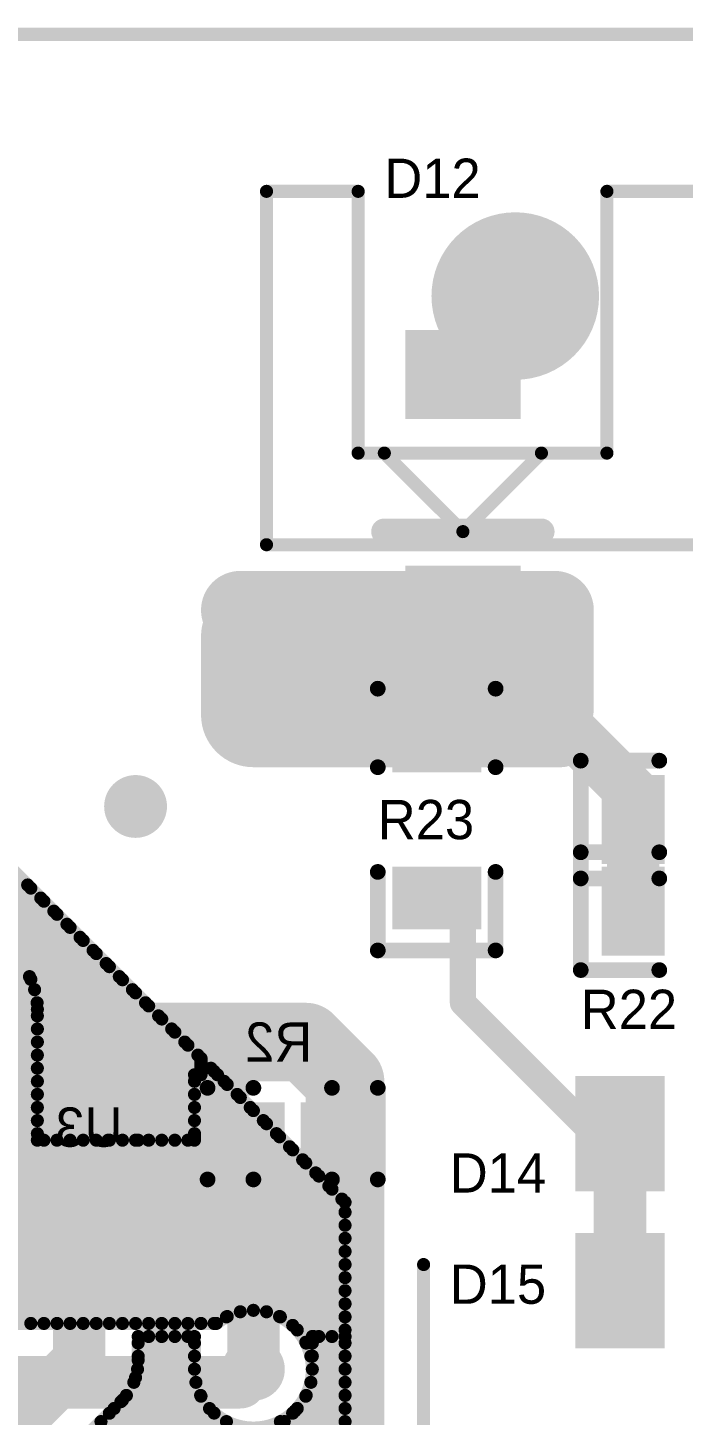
# Model space of a CAD drawing. Header units: millimetres. Extents: x 1.9 to 5.81, y 3 to 5.61.
# Drawn here: x 2.728 to 3.228, y 4.545 to 5.605 of the extents above; entities that cross this region are included whole.
import ezdxf

# ---------------------------------------------------------------- set-up
doc = ezdxf.new("R2010")
doc.units = ezdxf.units.MM
doc.header["$MEASUREMENT"] = 0
for name, color, linetype in [('BottomLayer', 5, 'Continuous'), ('BottomOverlay', 54, 'Continuous'), ('BottomPaste', 16, 'Continuous'), ('BottomSolder', 6, 'Continuous'), ('KeepOutLayer', 6, 'Continuous'), ('MultiLayer', 9, 'Continuous'), ('TopLayer', 1, 'Continuous'), ('TopOverlay', 2, 'Continuous'), ('TopPaste', 8, 'Continuous'), ('TopSolder', 216, 'Continuous')]:
    doc.layers.add(name, color=color, linetype=linetype)

msp = doc.modelspace()

# ---------------------------------------------------------------- linework, layer by layer
at = {"layer": 'BottomLayer'}
for points, const_width in [([(3.07, 5.4, 1), (3.13, 5.4, 1)], 0.06), ([(2.8, 5.01, 1), (2.82, 5.01, 1)], 0.02), ([(2.7251, 4.95, 1), (2.7301, 4.95, 1)], 0.005), ([(2.7275, 4.9476, 1), (2.7325, 4.9476, 1)], 0.005), ([(2.7351, 4.94, 1), (2.7401, 4.94, 1)], 0.005), ([(2.7375, 4.9376, 1), (2.7425, 4.9376, 1)], 0.005), ([(2.7451, 4.93, 1), (2.7501, 4.93, 1)], 0.005), ([(2.7475, 4.9276, 1), (2.7525, 4.9276, 1)], 0.005), ([(2.7551, 4.92, 1), (2.7601, 4.92, 1)], 0.005), ([(2.7575, 4.9176, 1), (2.7625, 4.9176, 1)], 0.005), ([(2.7651, 4.91, 1), (2.7701, 4.91, 1)], 0.005), ([(2.7675, 4.9076, 1), (2.7725, 4.9076, 1)], 0.005), ([(2.7751, 4.9, 1), (2.7801, 4.9, 1)], 0.005), ([(2.7775, 4.8976, 1), (2.7825, 4.8976, 1)], 0.005), ([(2.7851, 4.89, 1), (2.7901, 4.89, 1)], 0.005), ([(2.7875, 4.8876, 1), (2.7925, 4.8876, 1)], 0.005), ([(2.7265, 4.88, 1), (2.7315, 4.88, 1)], 0.005), ([(2.7275, 4.8779, 1), (2.7325, 4.8779, 1)], 0.005), ([(2.7951, 4.88, 1), (2.8001, 4.88, 1)], 0.005), ([(2.7975, 4.8776, 1), (2.8025, 4.8776, 1)], 0.005), ([(2.7304, 4.87, 1), (2.7354, 4.87, 1)], 0.005), ([(2.8051, 4.87, 1), (2.8101, 4.87, 1)], 0.005), ([(2.8075, 4.8676, 1), (2.8125, 4.8676, 1)], 0.005), ([(2.7323, 4.86, 1), (2.7373, 4.86, 1)], 0.005), ([(2.7325, 4.855, 1), (2.7375, 4.855, 1)], 0.005), ([(2.7325, 4.855, 1), (2.7375, 4.855, 1)], 0.005), ([(2.7325, 4.855, 1), (2.7375, 4.855, 1)], 0.005), ([(2.755, 4.83, 1), (2.785, 4.83, 1)], 0.03), ([(2.8151, 4.86, 1), (2.8201, 4.86, 1)], 0.005), ([(2.8175, 4.8576, 1), (2.8225, 4.8576, 1)], 0.005), ([(2.925, 4.83, 1), (2.955, 4.83, 1)], 0.03), ([(2.925, 4.83, 1), (2.955, 4.83, 1)], 0.03), ([(2.7325, 4.85, 1), (2.7375, 4.85, 1)], 0.005), ([(2.7325, 4.84, 1), (2.7375, 4.84, 1)], 0.005), ([(2.8251, 4.85, 1), (2.8301, 4.85, 1)], 0.005), ([(2.8275, 4.8476, 1), (2.8325, 4.8476, 1)], 0.005), ([(2.8351, 4.84, 1), (2.8401, 4.84, 1)], 0.005), ([(2.7325, 4.83, 1), (2.7375, 4.83, 1)], 0.005), ([(2.8375, 4.8376, 1), (2.8425, 4.8376, 1)], 0.005), ([(2.8451, 4.83, 1), (2.8501, 4.83, 1)], 0.005), ([(2.7325, 4.82, 1), (2.7375, 4.82, 1)], 0.005), ([(2.8475, 4.8276, 1), (2.8525, 4.8276, 1)], 0.005), ([(2.8551, 4.82, 1), (2.8601, 4.82, 1)], 0.005), ([(2.955, 4.8, 1), (2.985, 4.8, 1)], 0.03), ([(2.955, 4.8, 1), (2.985, 4.8, 1)], 0.03), ([(2.7325, 4.81, 1), (2.7375, 4.81, 1)], 0.005), ([(2.8575, 4.8176, 1), (2.8625, 4.8176, 1)], 0.005), ([(2.8651, 4.81, 1), (2.8701, 4.81, 1)], 0.005), ([(2.7325, 4.8, 1), (2.7375, 4.8, 1)], 0.005), ([(2.8525, 4.805, 1), (2.8575, 4.805, 1)], 0.005), ([(2.8525, 4.805, 1), (2.8575, 4.805, 1)], 0.005), ([(2.8525, 4.8, 1), (2.8575, 4.8, 1)], 0.005), ([(2.8575, 4.805, 1), (2.8625, 4.805, 1)], 0.005), ([(2.8701, 4.805, 1), (2.8751, 4.805, 1)], 0.005), ([(2.8701, 4.805, 1), (2.8751, 4.805, 1)], 0.005), ([(2.7325, 4.79, 1), (2.7375, 4.79, 1)], 0.005), ([(2.8525, 4.79, 1), (2.8575, 4.79, 1)], 0.005), ([(2.7325, 4.78, 1), (2.7375, 4.78, 1)], 0.005), ([(2.8525, 4.78, 1), (2.8575, 4.78, 1)], 0.005), ([(2.7325, 4.77, 1), (2.7375, 4.77, 1)], 0.005), ([(2.8525, 4.77, 1), (2.8575, 4.77, 1)], 0.005), ([(2.89, 4.76, 1), (2.91, 4.76, 1)], 0.02), ([(2.7325, 4.76, 1), (2.7375, 4.76, 1)], 0.005), ([(2.8525, 4.76, 1), (2.8575, 4.76, 1)], 0.005), ([(2.8525, 4.76, 1), (2.8575, 4.76, 1)], 0.005), ([(2.8525, 4.76, 1), (2.8575, 4.76, 1)], 0.005), ([(2.8525, 4.76, 1), (2.8575, 4.76, 1)], 0.005), ([(2.7325, 4.755, 1), (2.7375, 4.755, 1)], 0.005), ([(2.7325, 4.755, 1), (2.7375, 4.755, 1)], 0.005), ([(2.7375, 4.755, 1), (2.7425, 4.755, 1)], 0.005), ([(2.7475, 4.755, 1), (2.7525, 4.755, 1)], 0.005), ([(2.7575, 4.755, 1), (2.7625, 4.755, 1)], 0.005), ([(2.7675, 4.755, 1), (2.7725, 4.755, 1)], 0.005), ([(2.7775, 4.755, 1), (2.7825, 4.755, 1)], 0.005), ([(2.7865, 4.755, 1), (2.7915, 4.755, 1)], 0.005), ([(2.7865, 4.755, 1), (2.7915, 4.755, 1)], 0.005), ([(2.7865, 4.755, 1), (2.7915, 4.755, 1)], 0.005), ([(2.7875, 4.755, 1), (2.7925, 4.755, 1)], 0.005), ([(2.7975, 4.755, 1), (2.8025, 4.755, 1)], 0.005), ([(2.8075, 4.755, 1), (2.8125, 4.755, 1)], 0.005), ([(2.8095, 4.755, 1), (2.8145, 4.755, 1)], 0.005), ([(2.8095, 4.755, 1), (2.8145, 4.755, 1)], 0.005), ([(2.8095, 4.755, 1), (2.8145, 4.755, 1)], 0.005), ([(2.8175, 4.755, 1), (2.8225, 4.755, 1)], 0.005), ([(2.829, 4.75, 1), (2.839, 4.75, 1)], 0.01), ([(2.8275, 4.755, 1), (2.8325, 4.755, 1)], 0.005), ([(2.8375, 4.755, 1), (2.8425, 4.755, 1)], 0.005), ([(2.8475, 4.755, 1), (2.8525, 4.755, 1)], 0.005), ([(2.8525, 4.755, 1), (2.8575, 4.755, 1)], 0.005), ([(2.8525, 4.755, 1), (2.8575, 4.755, 1)], 0.005), ([(2.8525, 4.755, 1), (2.8575, 4.755, 1)], 0.005), ([(2.757, 4.68, 1), (2.777, 4.68, 1)], 0.02), ([(2.829, 4.68, 1), (2.839, 4.68, 1)], 0.01), ([(2.829, 4.68, 1), (2.839, 4.68, 1)], 0.01), ([(2.824, 4.66, 1), (2.844, 4.66, 1)], 0.02), ([(2.829, 4.61, 1), (2.839, 4.61, 1)], 0.01), ([(2.757, 4.587, 1), (2.777, 4.587, 1)], 0.02), ([(2.757, 4.587, 1), (2.777, 4.587, 1)], 0.02), ([(2.8095, 4.605, 1), (2.8145, 4.605, 1)], 0.005), ([(2.8095, 4.605, 1), (2.8145, 4.605, 1)], 0.005), ([(2.8095, 4.6, 1), (2.8145, 4.6, 1)], 0.005), ([(2.8175, 4.605, 1), (2.8225, 4.605, 1)], 0.005), ([(2.8275, 4.605, 1), (2.8325, 4.605, 1)], 0.005), ([(2.8375, 4.605, 1), (2.8425, 4.605, 1)], 0.005), ([(2.8475, 4.605, 1), (2.8525, 4.605, 1)], 0.005), ([(2.8525, 4.605, 1), (2.8575, 4.605, 1)], 0.005), ([(2.8525, 4.605, 1), (2.8575, 4.605, 1)], 0.005), ([(2.8525, 4.6, 1), (2.8575, 4.6, 1)], 0.005), ([(2.9425, 4.605, 1), (2.9475, 4.605, 1)], 0.005), ([(2.9425, 4.6, 1), (2.9475, 4.6, 1)], 0.005), ([(2.9435, 4.605, 1), (2.9485, 4.605, 1)], 0.005), ([(2.9475, 4.605, 1), (2.9525, 4.605, 1)], 0.005), ([(2.9575, 4.605, 1), (2.9625, 4.605, 1)], 0.005), ([(2.9675, 4.605, 1), (2.9725, 4.605, 1)], 0.005), ([(2.9675, 4.605, 1), (2.9725, 4.605, 1)], 0.005), ([(2.9675, 4.605, 1), (2.9725, 4.605, 1)], 0.005), ([(2.9675, 4.6, 1), (2.9725, 4.6, 1)], 0.005), ([(2.8095, 4.59, 1), (2.8145, 4.59, 1)], 0.005), ([(2.8095, 4.587, 1), (2.8145, 4.587, 1)], 0.005), ([(2.8095, 4.587, 1), (2.8145, 4.587, 1)], 0.005), ([(2.8095, 4.587, 1), (2.8145, 4.587, 1)], 0.005), ([(2.8525, 4.59, 1), (2.8575, 4.59, 1)], 0.005), ([(2.89, 4.58, 1), (2.91, 4.58, 1)], 0.02), ([(2.89, 4.58, 1), (2.91, 4.58, 1)], 0.02), ([(2.9425, 4.59, 1), (2.9475, 4.59, 1)], 0.005), ([(2.9675, 4.59, 1), (2.9725, 4.59, 1)], 0.005), ([(2.809, 4.58, 1), (2.814, 4.58, 1)], 0.005), ([(2.8525, 4.58, 1), (2.8575, 4.58, 1)], 0.005), ([(2.8525, 4.58, 1), (2.8575, 4.58, 1)], 0.005), ([(2.8525, 4.58, 1), (2.8575, 4.58, 1)], 0.005), ([(2.8525, 4.58, 1), (2.8575, 4.58, 1)], 0.005), ([(2.9425, 4.58, 1), (2.9475, 4.58, 1)], 0.005), ([(2.9425, 4.58, 1), (2.9475, 4.58, 1)], 0.005), ([(2.9425, 4.58, 1), (2.9475, 4.58, 1)], 0.005), ([(2.9425, 4.58, 1), (2.9475, 4.58, 1)], 0.005), ([(2.9675, 4.58, 1), (2.9725, 4.58, 1)], 0.005), ([(2.72, 4.55, 1), (2.74, 4.55, 1)], 0.02), ([(2.72, 4.55, 1), (2.74, 4.55, 1)], 0.02), ([(2.8062, 4.57, 1), (2.8112, 4.57, 1)], 0.005), ([(2.8075, 4.5737, 1), (2.8125, 4.5737, 1)], 0.005), ([(2.8536, 4.57, 1), (2.8586, 4.57, 1)], 0.005), ([(2.9414, 4.57, 1), (2.9464, 4.57, 1)], 0.005), ([(2.9675, 4.57, 1), (2.9725, 4.57, 1)], 0.005), ([(2.7963, 4.5552, 1), (2.8013, 4.5552, 1)], 0.005), ([(2.7963, 4.5552, 1), (2.8013, 4.5552, 1)], 0.005), ([(2.7963, 4.5552, 1), (2.8013, 4.5552, 1)], 0.005), ([(2.7975, 4.5564, 1), (2.8025, 4.5564, 1)], 0.005), ([(2.8005, 4.56, 1), (2.8055, 4.56, 1)], 0.005), ([(2.8572, 4.56, 1), (2.8622, 4.56, 1)], 0.005), ([(2.8575, 4.5594, 1), (2.8625, 4.5594, 1)], 0.005), ([(2.9375, 4.5594, 1), (2.9425, 4.5594, 1)], 0.005), ([(2.9378, 4.56, 1), (2.9428, 4.56, 1)], 0.005), ([(2.9675, 4.56, 1), (2.9725, 4.56, 1)], 0.005), ([(2.7875, 4.5464, 1), (2.7925, 4.5464, 1)], 0.005), ([(2.7911, 4.55, 1), (2.7961, 4.55, 1)], 0.005), ([(2.864, 4.55, 1), (2.869, 4.55, 1)], 0.005), ([(2.8675, 4.5465, 1), (2.8725, 4.5465, 1)], 0.005), ([(2.9275, 4.5465, 1), (2.9325, 4.5465, 1)], 0.005), ([(2.931, 4.55, 1), (2.936, 4.55, 1)], 0.005), ([(2.9675, 4.55, 1), (2.9725, 4.55, 1)], 0.005), ([(2.7811, 4.54, 1), (2.7861, 4.54, 1)], 0.005), ([(2.8769, 4.54, 1), (2.8819, 4.54, 1)], 0.005), ([(2.9181, 4.54, 1), (2.9231, 4.54, 1)], 0.005), ([(2.9675, 4.54, 1), (2.9725, 4.54, 1)], 0.005), ([(2.9675, 4.54, 1), (2.9725, 4.54, 1)], 0.005), ([(2.9675, 4.54, 1), (2.9725, 4.54, 1)], 0.005), ([(2.9675, 4.54, 1), (2.9725, 4.54, 1)], 0.005), ([(2.9675, 4.54, 1), (2.9725, 4.54, 1)], 0.005), ([(2.9675, 4.54, 1), (2.9725, 4.54, 1)], 0.005)]:
    msp.add_lwpolyline(points, format="xyb", close=True, dxfattribs=dict(at, const_width=const_width))
for points, const_width in [([(2.6788, 4.9988), (2.8726, 4.805)], 0.01), ([(2.6628, 4.95), (2.7276, 4.95)], 0.01), ([(2.73, 4.8779), (2.73, 4.9476)], 0.01), ([(2.6728, 4.94), (2.7376, 4.94)], 0.01), ([(2.74, 4.755), (2.74, 4.9376)], 0.01), ([(2.6828, 4.93), (2.7476, 4.93)], 0.01), ([(2.75, 4.755), (2.75, 4.9276)], 0.01), ([(2.6928, 4.92), (2.7576, 4.92)], 0.01), ([(2.76, 4.755), (2.76, 4.9176)], 0.01), ([(2.7028, 4.91), (2.7676, 4.91)], 0.01), ([(2.77, 4.755), (2.77, 4.9076)], 0.01), ([(2.7128, 4.9), (2.7776, 4.9)], 0.01), ([(2.78, 4.755), (2.78, 4.8976)], 0.01), ([(2.7224, 4.89), (2.7876, 4.89)], 0.01), ([(2.79, 4.755), (2.79, 4.8876)], 0.01), ([(2.729, 4.88), (2.7976, 4.88)], 0.01), ([(2.8, 4.755), (2.8, 4.8776)], 0.01), ([(2.7329, 4.87), (2.8076, 4.87)], 0.01), ([(2.81, 4.755), (2.81, 4.8676)], 0.01), ([(2.7348, 4.86), (2.8176, 4.86)], 0.01), ([(2.735, 4.755), (2.735, 4.855)], 0.01), ([(2.77, 4.83), (2.94, 4.83)], 0.06), ([(2.82, 4.755), (2.82, 4.8576)], 0.01), ([(2.94, 4.83), (2.97, 4.8)], 0.06), ([(2.735, 4.85), (2.8276, 4.85)], 0.01), ([(2.735, 4.84), (2.8376, 4.84)], 0.01), ([(2.83, 4.755), (2.83, 4.8476)], 0.01), ([(2.735, 4.83), (2.8476, 4.83)], 0.01), ([(2.84, 4.755), (2.84, 4.8376)], 0.01), ([(2.735, 4.82), (2.8576, 4.82)], 0.01), ([(2.85, 4.755), (2.85, 4.8276)], 0.01), ([(2.97, 4.44), (2.97, 4.8)], 0.06), ([(2.735, 4.81), (2.8676, 4.81)], 0.01), ([(2.86, 4.805), (2.86, 4.8176)], 0.01), ([(2.735, 4.8), (2.855, 4.8)], 0.01), ([(2.855, 4.805), (2.8726, 4.805)], 0.01), ([(2.855, 4.76), (2.855, 4.805)], 0.01), ([(2.735, 4.79), (2.855, 4.79)], 0.01), ([(2.735, 4.78), (2.855, 4.78)], 0.01), ([(2.735, 4.77), (2.855, 4.77)], 0.01), ([(2.9, 4.58), (2.9, 4.76)], 0.04), ([(2.735, 4.76), (2.855, 4.76)], 0.01), ([(2.855, 4.755), (2.855, 4.76)], 0.01), ([(2.855, 4.755), (2.855, 4.76)], 0.01), ([(2.735, 4.755), (2.789, 4.755)], 0.01), ([(2.789, 4.755), (2.812, 4.755)], 0.01), ([(2.789, 4.755), (2.812, 4.755)], 0.01), ([(2.812, 4.755), (2.855, 4.755)], 0.01), ([(2.834, 4.68), (2.834, 4.75)], 0.02), ([(2.767, 4.587), (2.767, 4.68)], 0.04), ([(2.834, 4.61), (2.834, 4.68)], 0.02), ([(2.834, 4.436), (2.834, 4.66)], 0.04), ([(2.73, 4.55), (2.767, 4.587)], 0.04), ([(2.812, 4.605), (2.855, 4.605)], 0.01), ([(2.812, 4.587), (2.812, 4.605)], 0.01), ([(2.812, 4.6), (2.855, 4.6)], 0.01), ([(2.82, 4.475), (2.82, 4.605)], 0.01), ([(2.83, 4.475), (2.83, 4.605)], 0.01), ([(2.84, 4.475), (2.84, 4.605)], 0.01), ([(2.85, 4.475), (2.85, 4.605)], 0.01), ([(2.855, 4.58), (2.855, 4.605)], 0.01), ([(2.945, 4.58), (2.945, 4.605)], 0.01), ([(2.945, 4.6), (2.97, 4.6)], 0.01), ([(2.946, 4.605), (2.97, 4.605)], 0.01), ([(2.95, 4.475), (2.95, 4.605)], 0.01), ([(2.96, 4.475), (2.96, 4.605)], 0.01), ([(2.97, 4.54), (2.97, 4.605)], 0.01), ([(2.97, 4.54), (2.97, 4.605)], 0.01), ([(2.812, 4.59), (2.855, 4.59)], 0.01), ([(2.945, 4.59), (2.97, 4.59)], 0.01), ([(2.8115, 4.58), (2.855, 4.58)], 0.01), ([(2.945, 4.58), (2.97, 4.58)], 0.01), ([(2.52, 4.55), (2.73, 4.55)], 0.04), ([(2.8087, 4.57), (2.8561, 4.57)], 0.01), ([(2.81, 4.475), (2.81, 4.5737)], 0.01), ([(2.9439, 4.57), (2.97, 4.57)], 0.01), ([(2.7618, 4.5182), (2.7988, 4.5552)], 0.01), ([(2.8, 4.475), (2.8, 4.5564)], 0.01), ([(2.803, 4.56), (2.8597, 4.56)], 0.01), ([(2.86, 4.475), (2.86, 4.5594)], 0.01), ([(2.94, 4.475), (2.94, 4.5594)], 0.01), ([(2.9403, 4.56), (2.97, 4.56)], 0.01), ([(2.79, 4.475), (2.79, 4.5464)], 0.01), ([(2.7936, 4.55), (2.8665, 4.55)], 0.01), ([(2.87, 4.475), (2.87, 4.5465)], 0.01), ([(2.93, 4.475), (2.93, 4.5465)], 0.01), ([(2.9335, 4.55), (2.97, 4.55)], 0.01), ([(2.7836, 4.54), (2.8794, 4.54)], 0.01), ([(2.9206, 4.54), (2.97, 4.54)], 0.01), ([(2.97, 4.475), (2.97, 4.54)], 0.01)]:
    msp.add_lwpolyline(points, dxfattribs=dict(at, const_width=const_width))
at = {"layer": 'BottomLayer', "const_width": 0.01}
for points in [[(2.7189, 4.8939, -0.198912), (2.735, 4.855)], [(2.7189, 4.8939, -0.198912), (2.735, 4.855)], [(2.812, 4.587, -0.198912), (2.7988, 4.5552)], [(2.812, 4.587, -0.19906), (2.7988, 4.5552)], [(2.945, 4.58, -1), (2.855, 4.58)], [(2.945, 4.58, -1), (2.855, 4.58)], [(2.9788, 4.5188, -0.198912), (2.97, 4.54)], [(2.9788, 4.5188, -0.19906), (2.97, 4.54)]]:
    msp.add_lwpolyline(points, format="xyb", dxfattribs=at)
at = {"layer": 'BottomLayer'}
for points in [[(2.88, 4.74), (2.92, 4.74), (2.88, 4.78), (2.92, 4.78)], [(2.94, 4.74), (2.98, 4.74), (2.94, 4.78), (2.98, 4.78)], [(2.747, 4.63), (2.787, 4.63), (2.747, 4.73), (2.787, 4.73)], [(2.814, 4.63), (2.854, 4.63), (2.814, 4.73), (2.854, 4.73)], [(2.881, 4.63), (2.921, 4.63), (2.881, 4.73), (2.921, 4.73)], [(2.948, 4.63), (2.988, 4.63), (2.948, 4.73), (2.988, 4.73)]]:
    msp.add_solid(points, dxfattribs=at)
at = {"layer": 'BottomOverlay'}
for points, const_width in [([(2.865, 4.725), (2.865, 4.795)], 0.012), ([(2.865, 4.795), (2.9, 4.795)], 0.012), ([(2.96, 4.795), (2.995, 4.795)], 0.012), ([(2.995, 4.725), (2.995, 4.795)], 0.012), ([(2.865, 4.725), (2.9, 4.725)], 0.012), ([(2.96, 4.725), (2.995, 4.725)], 0.012), ([(3.03, 4.18), (3.03, 4.66)], 0.01)]:
    msp.add_lwpolyline(points, dxfattribs=dict(at, const_width=const_width))
for points, const_width in [([(2.862, 4.795, 1), (2.868, 4.795, 1)], 0.006), ([(2.862, 4.795, 1), (2.868, 4.795, 1)], 0.006), ([(2.897, 4.795, 1), (2.903, 4.795, 1)], 0.006), ([(2.957, 4.795, 1), (2.963, 4.795, 1)], 0.006), ([(2.992, 4.795, 1), (2.998, 4.795, 1)], 0.006), ([(2.992, 4.795, 1), (2.998, 4.795, 1)], 0.006), ([(2.862, 4.725, 1), (2.868, 4.725, 1)], 0.006), ([(2.862, 4.725, 1), (2.868, 4.725, 1)], 0.006), ([(2.897, 4.725, 1), (2.903, 4.725, 1)], 0.006), ([(2.957, 4.725, 1), (2.963, 4.725, 1)], 0.006), ([(2.992, 4.725, 1), (2.998, 4.725, 1)], 0.006), ([(2.992, 4.725, 1), (2.998, 4.725, 1)], 0.006), ([(3.0275, 4.66, 1), (3.0325, 4.66, 1)], 0.005)]:
    msp.add_lwpolyline(points, format="xyb", close=True, dxfattribs=dict(at, const_width=const_width))
at = {"layer": 'BottomPaste'}
for points in [[(2.88, 4.74), (2.92, 4.74), (2.88, 4.78), (2.92, 4.78)], [(2.88, 4.74), (2.92, 4.74), (2.88, 4.78), (2.92, 4.78)], [(2.94, 4.74), (2.98, 4.74), (2.94, 4.78), (2.98, 4.78)], [(2.94, 4.74), (2.98, 4.74), (2.94, 4.78), (2.98, 4.78)], [(2.747, 4.63), (2.787, 4.63), (2.747, 4.73), (2.787, 4.73)], [(2.747, 4.63), (2.787, 4.63), (2.747, 4.73), (2.787, 4.73)], [(2.814, 4.63), (2.854, 4.63), (2.814, 4.73), (2.854, 4.73)], [(2.814, 4.63), (2.854, 4.63), (2.814, 4.73), (2.854, 4.73)], [(2.881, 4.63), (2.921, 4.63), (2.881, 4.73), (2.921, 4.73)], [(2.881, 4.63), (2.921, 4.63), (2.881, 4.73), (2.921, 4.73)], [(2.948, 4.63), (2.988, 4.63), (2.948, 4.73), (2.988, 4.73)], [(2.948, 4.63), (2.988, 4.63), (2.948, 4.73), (2.988, 4.73)]]:
    msp.add_solid(points, dxfattribs=at)
at = {"layer": 'BottomSolder'}
for points, const_width in [([(3.068, 5.4, 1), (3.132, 5.4, 1)], 0.064), ([(3.068, 5.4, 1), (3.132, 5.4, 1)], 0.064), ([(2.798, 5.01, 1), (2.822, 5.01, 1)], 0.024), ([(2.798, 5.01, 1), (2.822, 5.01, 1)], 0.024), ([(2.888, 4.58, 1), (2.912, 4.58, 1)], 0.024), ([(2.888, 4.58, 1), (2.912, 4.58, 1)], 0.024)]:
    msp.add_lwpolyline(points, format="xyb", close=True, dxfattribs=dict(at, const_width=const_width))
for points in [[(2.876, 4.736), (2.924, 4.736), (2.876, 4.784), (2.924, 4.784)], [(2.876, 4.736), (2.924, 4.736), (2.876, 4.784), (2.924, 4.784)], [(2.936, 4.736), (2.984, 4.736), (2.936, 4.784), (2.984, 4.784)], [(2.936, 4.736), (2.984, 4.736), (2.936, 4.784), (2.984, 4.784)], [(2.743, 4.626), (2.791, 4.626), (2.743, 4.734), (2.791, 4.734)], [(2.743, 4.626), (2.791, 4.626), (2.743, 4.734), (2.791, 4.734)], [(2.81, 4.626), (2.858, 4.626), (2.81, 4.734), (2.858, 4.734)], [(2.81, 4.626), (2.858, 4.626), (2.81, 4.734), (2.858, 4.734)], [(2.877, 4.626), (2.925, 4.626), (2.877, 4.734), (2.925, 4.734)], [(2.877, 4.626), (2.925, 4.626), (2.877, 4.734), (2.925, 4.734)], [(2.944, 4.626), (2.992, 4.626), (2.944, 4.734), (2.992, 4.734)], [(2.944, 4.626), (2.992, 4.626), (2.944, 4.734), (2.992, 4.734)]]:
    msp.add_solid(points, dxfattribs=at)
at = {"layer": 'KeepOutLayer', "const_width": 0.01}
for points in [[(1.9, 5.6), (5.8, 5.6)], [(2.91, 5.48), (2.98, 5.48)], [(2.91, 5.21), (2.91, 5.48)], [(2.98, 5.28), (2.98, 5.48)], [(3.17, 5.48), (3.24, 5.48)], [(3.17, 5.28), (3.17, 5.48)], [(2.98, 5.28), (3.17, 5.28)], [(2.91, 5.21), (3.54, 5.21)]]:
    msp.add_lwpolyline(points, dxfattribs=at)
at = {"layer": 'KeepOutLayer', "const_width": 0.005}
for points in [[(2.9075, 5.48, 1), (2.9125, 5.48, 1)], [(2.9075, 5.48, 1), (2.9125, 5.48, 1)], [(2.9775, 5.48, 1), (2.9825, 5.48, 1)], [(2.9775, 5.48, 1), (2.9825, 5.48, 1)], [(3.1675, 5.48, 1), (3.1725, 5.48, 1)], [(3.1675, 5.48, 1), (3.1725, 5.48, 1)], [(2.9775, 5.28, 1), (2.9825, 5.28, 1)], [(2.9775, 5.28, 1), (2.9825, 5.28, 1)], [(3.1675, 5.28, 1), (3.1725, 5.28, 1)], [(3.1675, 5.28, 1), (3.1725, 5.28, 1)], [(2.9075, 5.21, 1), (2.9125, 5.21, 1)], [(2.9075, 5.21, 1), (2.9125, 5.21, 1)]]:
    msp.add_lwpolyline(points, format="xyb", close=True, dxfattribs=at)
at = {"layer": 'MultiLayer'}
for points, const_width in [([(3.07, 5.4, 1), (3.13, 5.4, 1)], 0.06), ([(2.8, 5.01, 1), (2.82, 5.01, 1)], 0.02), ([(2.89, 4.58, 1), (2.91, 4.58, 1)], 0.02)]:
    msp.add_lwpolyline(points, format="xyb", close=True, dxfattribs=dict(at, const_width=const_width))
at = {"layer": 'TopLayer'}
for points, const_width in [([(3.07, 5.4, 1), (3.13, 5.4, 1)], 0.06), ([(2.875, 5.16, 1), (2.905, 5.16, 1)], 0.03), ([(3.115, 5.16, 1), (3.145, 5.16, 1)], 0.03), ([(3.115, 5.16, 1), (3.145, 5.16, 1)], 0.03), ([(2.88, 5.14, 1), (2.92, 5.14, 1)], 0.04), ([(2.935, 5.105, 1), (2.965, 5.105, 1)], 0.03), ([(3.075, 5.105, 1), (3.105, 5.105, 1)], 0.03), ([(3.08, 5.12, 1), (3.1, 5.12, 1)], 0.02), ([(2.88, 5.08, 1), (2.92, 5.08, 1)], 0.04), ([(3.115, 5.085, 1), (3.145, 5.085, 1)], 0.03), ([(2.89, 5.06, 1), (2.91, 5.06, 1)], 0.02), ([(3.125, 5.06, 1), (3.145, 5.06, 1)], 0.02), ([(3.18, 5.02, 1), (3.2, 5.02, 1)], 0.02), ([(3.18, 5.02, 1), (3.2, 5.02, 1)], 0.02), ([(2.8, 5.01, 1), (2.82, 5.01, 1)], 0.02), ([(3.18, 4.955, 1), (3.2, 4.955, 1)], 0.02), ([(2.7251, 4.95, 1), (2.7301, 4.95, 1)], 0.005), ([(2.7275, 4.9476, 1), (2.7325, 4.9476, 1)], 0.005), ([(2.7351, 4.94, 1), (2.7401, 4.94, 1)], 0.005), ([(2.7375, 4.9376, 1), (2.7425, 4.9376, 1)], 0.005), ([(3.055, 4.935, 1), (3.065, 4.935, 1)], 0.01), ([(2.7451, 4.93, 1), (2.7501, 4.93, 1)], 0.005), ([(2.7475, 4.9276, 1), (2.7525, 4.9276, 1)], 0.005), ([(2.7551, 4.92, 1), (2.7601, 4.92, 1)], 0.005), ([(2.7575, 4.9176, 1), (2.7625, 4.9176, 1)], 0.005), ([(2.7651, 4.91, 1), (2.7701, 4.91, 1)], 0.005), ([(2.7675, 4.9076, 1), (2.7725, 4.9076, 1)], 0.005), ([(2.7751, 4.9, 1), (2.7801, 4.9, 1)], 0.005), ([(2.7775, 4.8976, 1), (2.7825, 4.8976, 1)], 0.005), ([(2.7851, 4.89, 1), (2.7901, 4.89, 1)], 0.005), ([(2.7875, 4.8876, 1), (2.7925, 4.8876, 1)], 0.005), ([(2.7951, 4.88, 1), (2.8001, 4.88, 1)], 0.005), ([(2.7975, 4.8776, 1), (2.8025, 4.8776, 1)], 0.005), ([(2.8051, 4.87, 1), (2.8101, 4.87, 1)], 0.005), ([(2.8075, 4.8676, 1), (2.8125, 4.8676, 1)], 0.005), ([(3.055, 4.86, 1), (3.065, 4.86, 1)], 0.01), ([(3.055, 4.86, 1), (3.065, 4.86, 1)], 0.01), ([(2.8151, 4.86, 1), (2.8201, 4.86, 1)], 0.005), ([(2.8175, 4.8576, 1), (2.8225, 4.8576, 1)], 0.005), ([(2.8251, 4.85, 1), (2.8301, 4.85, 1)], 0.005), ([(2.8275, 4.8476, 1), (2.8325, 4.8476, 1)], 0.005), ([(2.8351, 4.84, 1), (2.8401, 4.84, 1)], 0.005), ([(2.8375, 4.8376, 1), (2.8425, 4.8376, 1)], 0.005), ([(2.8451, 4.83, 1), (2.8501, 4.83, 1)], 0.005), ([(2.8475, 4.8276, 1), (2.8525, 4.8276, 1)], 0.005), ([(2.8551, 4.82, 1), (2.8601, 4.82, 1)], 0.005), ([(2.8575, 4.8176, 1), (2.8625, 4.8176, 1)], 0.005), ([(2.8651, 4.81, 1), (2.8701, 4.81, 1)], 0.005), ([(2.8675, 4.8076, 1), (2.8725, 4.8076, 1)], 0.005), ([(2.8751, 4.8, 1), (2.8801, 4.8, 1)], 0.005), ([(2.8775, 4.7976, 1), (2.8825, 4.7976, 1)], 0.005), ([(2.8851, 4.79, 1), (2.8901, 4.79, 1)], 0.005), ([(2.8875, 4.7876, 1), (2.8925, 4.7876, 1)], 0.005), ([(2.8951, 4.78, 1), (2.9001, 4.78, 1)], 0.005), ([(2.8975, 4.7776, 1), (2.9025, 4.7776, 1)], 0.005), ([(3.17, 4.765, 1), (3.19, 4.765, 1)], 0.02), ([(2.9051, 4.77, 1), (2.9101, 4.77, 1)], 0.005), ([(2.9075, 4.7676, 1), (2.9125, 4.7676, 1)], 0.005), ([(2.9151, 4.76, 1), (2.9201, 4.76, 1)], 0.005), ([(2.9175, 4.7576, 1), (2.9225, 4.7576, 1)], 0.005), ([(2.9251, 4.75, 1), (2.9301, 4.75, 1)], 0.005), ([(2.9275, 4.7476, 1), (2.9325, 4.7476, 1)], 0.005), ([(3.175, 4.74, 1), (3.185, 4.74, 1)], 0.01), ([(2.9351, 4.74, 1), (2.9401, 4.74, 1)], 0.005), ([(2.9375, 4.7376, 1), (2.9425, 4.7376, 1)], 0.005), ([(2.9451, 4.73, 1), (2.9501, 4.73, 1)], 0.005), ([(2.9475, 4.7276, 1), (2.9525, 4.7276, 1)], 0.005), ([(2.9551, 4.72, 1), (2.9601, 4.72, 1)], 0.005), ([(2.9575, 4.7176, 1), (2.9625, 4.7176, 1)], 0.005), ([(2.9651, 4.71, 1), (2.9701, 4.71, 1)], 0.005), ([(2.9675, 4.7076, 1), (2.9725, 4.7076, 1)], 0.005), ([(2.9675, 4.7076, 1), (2.9725, 4.7076, 1)], 0.005), ([(2.9675, 4.7076, 1), (2.9725, 4.7076, 1)], 0.005), ([(2.9675, 4.7, 1), (2.9725, 4.7, 1)], 0.005), ([(2.9675, 4.69, 1), (2.9725, 4.69, 1)], 0.005), ([(2.9675, 4.68, 1), (2.9725, 4.68, 1)], 0.005), ([(2.9675, 4.67, 1), (2.9725, 4.67, 1)], 0.005), ([(2.9675, 4.66, 1), (2.9725, 4.66, 1)], 0.005), ([(3.17, 4.65, 1), (3.19, 4.65, 1)], 0.02), ([(2.9675, 4.65, 1), (2.9725, 4.65, 1)], 0.005), ([(2.9675, 4.64, 1), (2.9725, 4.64, 1)], 0.005), ([(2.9675, 4.63, 1), (2.9725, 4.63, 1)], 0.005), ([(2.8769, 4.62, 1), (2.8819, 4.62, 1)], 0.005), ([(2.8775, 4.6203, 1), (2.8825, 4.6203, 1)], 0.005), ([(2.8875, 4.6239, 1), (2.8925, 4.6239, 1)], 0.005), ([(2.8975, 4.625, 1), (2.9025, 4.625, 1)], 0.005), ([(2.9075, 4.6239, 1), (2.9125, 4.6239, 1)], 0.005), ([(2.9175, 4.6203, 1), (2.9225, 4.6203, 1)], 0.005), ([(2.9181, 4.62, 1), (2.9231, 4.62, 1)], 0.005), ([(2.9675, 4.62, 1), (2.9725, 4.62, 1)], 0.005), ([(2.7275, 4.615, 1), (2.7325, 4.615, 1)], 0.005), ([(2.7375, 4.615, 1), (2.7425, 4.615, 1)], 0.005), ([(2.7475, 4.615, 1), (2.7525, 4.615, 1)], 0.005), ([(2.7575, 4.615, 1), (2.7625, 4.615, 1)], 0.005), ([(2.7675, 4.615, 1), (2.7725, 4.615, 1)], 0.005), ([(2.7775, 4.615, 1), (2.7825, 4.615, 1)], 0.005), ([(2.7875, 4.615, 1), (2.7925, 4.615, 1)], 0.005), ([(2.7975, 4.615, 1), (2.8025, 4.615, 1)], 0.005), ([(2.8075, 4.615, 1), (2.8125, 4.615, 1)], 0.005), ([(2.8175, 4.615, 1), (2.8225, 4.615, 1)], 0.005), ([(2.8275, 4.615, 1), (2.8325, 4.615, 1)], 0.005), ([(2.8375, 4.615, 1), (2.8425, 4.615, 1)], 0.005), ([(2.8475, 4.615, 1), (2.8525, 4.615, 1)], 0.005), ([(2.8575, 4.615, 1), (2.8625, 4.615, 1)], 0.005), ([(2.8675, 4.615, 1), (2.8725, 4.615, 1)], 0.005), ([(2.8692, 4.615, 1), (2.8742, 4.615, 1)], 0.005), ([(2.8692, 4.615, 1), (2.8742, 4.615, 1)], 0.005), ([(2.8692, 4.615, 1), (2.8742, 4.615, 1)], 0.005), ([(2.9275, 4.6135, 1), (2.9325, 4.6135, 1)], 0.005), ([(2.931, 4.61, 1), (2.936, 4.61, 1)], 0.005), ([(2.9675, 4.61, 1), (2.9725, 4.61, 1)], 0.005), ([(2.9375, 4.6006, 1), (2.9425, 4.6006, 1)], 0.005), ([(2.9378, 4.6, 1), (2.9428, 4.6, 1)], 0.005), ([(2.9675, 4.6, 1), (2.9725, 4.6, 1)], 0.005), ([(2.89, 4.58, 1), (2.91, 4.58, 1)], 0.02), ([(2.89, 4.58, 1), (2.91, 4.58, 1)], 0.02), ([(2.9414, 4.59, 1), (2.9464, 4.59, 1)], 0.005), ([(2.9675, 4.59, 1), (2.9725, 4.59, 1)], 0.005), ([(2.88, 4.57, 1), (2.9, 4.57, 1)], 0.02), ([(2.88, 4.57, 1), (2.9, 4.57, 1)], 0.02), ([(2.9425, 4.58, 1), (2.9475, 4.58, 1)], 0.005), ([(2.9425, 4.58, 1), (2.9475, 4.58, 1)], 0.005), ([(2.9425, 4.58, 1), (2.9475, 4.58, 1)], 0.005), ([(2.9425, 4.58, 1), (2.9475, 4.58, 1)], 0.005), ([(2.9425, 4.58, 1), (2.9475, 4.58, 1)], 0.005), ([(2.9675, 4.58, 1), (2.9725, 4.58, 1)], 0.005), ([(2.9414, 4.57, 1), (2.9464, 4.57, 1)], 0.005), ([(2.9675, 4.57, 1), (2.9725, 4.57, 1)], 0.005), ([(2.9375, 4.5594, 1), (2.9425, 4.5594, 1)], 0.005), ([(2.9378, 4.56, 1), (2.9428, 4.56, 1)], 0.005), ([(2.9675, 4.56, 1), (2.9725, 4.56, 1)], 0.005), ([(2.9275, 4.5464, 1), (2.9325, 4.5464, 1)], 0.005), ([(2.9293, 4.5482, 1), (2.9343, 4.5482, 1)], 0.005), ([(2.9293, 4.5482, 1), (2.9343, 4.5482, 1)], 0.005), ([(2.9293, 4.5482, 1), (2.9343, 4.5482, 1)], 0.005), ([(2.931, 4.55, 1), (2.936, 4.55, 1)], 0.005), ([(2.9675, 4.55, 1), (2.9725, 4.55, 1)], 0.005), ([(2.9211, 4.54, 1), (2.9261, 4.54, 1)], 0.005), ([(2.9675, 4.54, 1), (2.9725, 4.54, 1)], 0.005), ([(2.9675, 4.54, 1), (2.9725, 4.54, 1)], 0.005), ([(2.9675, 4.54, 1), (2.9725, 4.54, 1)], 0.005), ([(2.9675, 4.54, 1), (2.9725, 4.54, 1)], 0.005), ([(2.9675, 4.54, 1), (2.9725, 4.54, 1)], 0.005), ([(2.9675, 4.54, 1), (2.9725, 4.54, 1)], 0.005)]:
    msp.add_lwpolyline(points, format="xyb", close=True, dxfattribs=dict(at, const_width=const_width))
for points, const_width in [([(2.89, 5.16), (3.13, 5.16)], 0.06), ([(3.13, 5.085), (3.13, 5.16)], 0.06), ([(2.9, 5.08), (2.9, 5.14)], 0.08), ([(2.95, 5.105), (3.09, 5.105)], 0.06), ([(3.09, 5.12), (3.19, 5.02)], 0.04), ([(2.9, 5.06), (3.135, 5.06)], 0.04), ([(3.19, 4.955), (3.19, 5.02)], 0.04), ([(2.6788, 4.9988), (2.97, 4.7076)], 0.01), ([(2.0815, 4.95), (2.7276, 4.95)], 0.01), ([(2.73, 4.615), (2.73, 4.9476)], 0.01), ([(2.0912, 4.94), (2.7376, 4.94)], 0.01), ([(2.74, 4.615), (2.74, 4.9376)], 0.01), ([(3.06, 4.86), (3.06, 4.935)], 0.02), ([(2.0977, 4.93), (2.7476, 4.93)], 0.01), ([(2.75, 4.615), (2.75, 4.9276)], 0.01), ([(2.1018, 4.92), (2.7576, 4.92)], 0.01), ([(2.76, 4.615), (2.76, 4.9176)], 0.01), ([(2.1042, 4.91), (2.7676, 4.91)], 0.01), ([(2.77, 4.615), (2.77, 4.9076)], 0.01), ([(2.105, 4.9), (2.7776, 4.9)], 0.01), ([(2.78, 4.615), (2.78, 4.8976)], 0.01), ([(2.1042, 4.89), (2.7876, 4.89)], 0.01), ([(2.79, 4.615), (2.79, 4.8876)], 0.01), ([(2.1018, 4.88), (2.7976, 4.88)], 0.01), ([(2.8, 4.615), (2.8, 4.8776)], 0.01), ([(2.0977, 4.87), (2.8076, 4.87)], 0.01), ([(2.81, 4.615), (2.81, 4.8676)], 0.01), ([(3.06, 4.86), (3.18, 4.74)], 0.02), ([(2.0912, 4.86), (2.8176, 4.86)], 0.01), ([(2.82, 4.615), (2.82, 4.8576)], 0.01), ([(2.065, 4.84), (2.8376, 4.84)], 0.01), ([(2.0815, 4.85), (2.8276, 4.85)], 0.01), ([(2.83, 4.615), (2.83, 4.8476)], 0.01), ([(1.93, 4.83), (2.8476, 4.83)], 0.01), ([(2.84, 4.615), (2.84, 4.8376)], 0.01), ([(1.93, 4.82), (2.8576, 4.82)], 0.01), ([(2.85, 4.615), (2.85, 4.8276)], 0.01), ([(1.93, 4.81), (2.8676, 4.81)], 0.01), ([(2.86, 4.615), (2.86, 4.8176)], 0.01), ([(1.93, 4.8), (2.8776, 4.8)], 0.01), ([(2.87, 4.615), (2.87, 4.8076)], 0.01), ([(2.88, 4.6203), (2.88, 4.7976)], 0.01), ([(1.93, 4.79), (2.8876, 4.79)], 0.01), ([(2.89, 4.6239), (2.89, 4.7876)], 0.01), ([(1.93, 4.78), (2.8976, 4.78)], 0.01), ([(2.9, 4.625), (2.9, 4.7776)], 0.01), ([(3.18, 4.65), (3.18, 4.765)], 0.04), ([(1.93, 4.77), (2.9076, 4.77)], 0.01), ([(2.91, 4.6239), (2.91, 4.7676)], 0.01), ([(2.065, 4.76), (2.9176, 4.76)], 0.01), ([(2.92, 4.6203), (2.92, 4.7576)], 0.01), ([(2.0815, 4.75), (2.9276, 4.75)], 0.01), ([(2.93, 4.6135), (2.93, 4.7476)], 0.01), ([(2.0912, 4.74), (2.9376, 4.74)], 0.01), ([(2.94, 4.6006), (2.94, 4.7376)], 0.01), ([(2.0977, 4.73), (2.9476, 4.73)], 0.01), ([(2.95, 4.395), (2.95, 4.7276)], 0.01), ([(2.1018, 4.72), (2.9576, 4.72)], 0.01), ([(2.96, 4.395), (2.96, 4.7176)], 0.01), ([(2.1042, 4.71), (2.9676, 4.71)], 0.01), ([(2.97, 4.54), (2.97, 4.7076)], 0.01), ([(2.97, 4.54), (2.97, 4.7076)], 0.01), ([(2.105, 4.7), (2.97, 4.7)], 0.01), ([(2.1042, 4.69), (2.97, 4.69)], 0.01), ([(2.1018, 4.68), (2.97, 4.68)], 0.01), ([(2.0912, 4.66), (2.97, 4.66)], 0.01), ([(2.0977, 4.67), (2.97, 4.67)], 0.01), ([(2.0815, 4.65), (2.97, 4.65)], 0.01), ([(2.255, 4.64), (2.97, 4.64)], 0.01), ([(2.255, 4.63), (2.97, 4.63)], 0.01), ([(2.255, 4.62), (2.8794, 4.62)], 0.01), ([(2.9206, 4.62), (2.97, 4.62)], 0.01), ([(2.465, 4.615), (2.8717, 4.615)], 0.01), ([(2.9335, 4.61), (2.97, 4.61)], 0.01), ([(2.9403, 4.6), (2.97, 4.6)], 0.01), ([(2.89, 4.57), (2.9, 4.58)], 0.04), ([(2.9439, 4.59), (2.97, 4.59)], 0.01), ([(2.44, 4.57), (2.89, 4.57)], 0.04), ([(2.945, 4.58), (2.97, 4.58)], 0.01), ([(2.9439, 4.57), (2.97, 4.57)], 0.01), ([(2.94, 4.395), (2.94, 4.5594)], 0.01), ([(2.9403, 4.56), (2.97, 4.56)], 0.01), ([(2.9218, 4.5382), (2.9318, 4.5482)], 0.01), ([(2.93, 4.395), (2.93, 4.5464)], 0.01), ([(2.9335, 4.55), (2.97, 4.55)], 0.01), ([(2.9236, 4.54), (2.97, 4.54)], 0.01), ([(2.97, 4.395), (2.97, 4.54)], 0.01)]:
    msp.add_lwpolyline(points, dxfattribs=dict(at, const_width=const_width))
at = {"layer": 'TopLayer', "const_width": 0.01}
for points in [[(2.8717, 4.615, -0.630602), (2.945, 4.58)], [(2.8717, 4.615, -0.630602), (2.945, 4.58)], [(2.945, 4.58, -0.19906), (2.9318, 4.5482)], [(2.945, 4.58, -0.198912), (2.9318, 4.5482)], [(2.9788, 4.5188, -0.19906), (2.97, 4.54)], [(2.9788, 4.5188, -0.198912), (2.97, 4.54)]]:
    msp.add_lwpolyline(points, format="xyb", dxfattribs=at)
at = {"layer": 'TopLayer'}
for points in [[(3.02, 5.37), (3.02, 5.31), (3.1, 5.37), (3.1, 5.31)], [(3.02, 5.19), (3.02, 5.13), (3.1, 5.19), (3.1, 5.13)], [(3.01, 5.08), (3.01, 5.04), (3.07, 5.08), (3.07, 5.04)], [(3.17, 4.97), (3.21, 4.97), (3.17, 5.03), (3.21, 5.03)], [(3.01, 4.96), (3.01, 4.92), (3.07, 4.96), (3.07, 4.92)], [(3.17, 4.9), (3.21, 4.9), (3.17, 4.96), (3.21, 4.96)], [(3.15, 4.72), (3.21, 4.72), (3.15, 4.8), (3.21, 4.8)], [(3.15, 4.6), (3.21, 4.6), (3.15, 4.68), (3.21, 4.68)]]:
    msp.add_solid(points, dxfattribs=at)
at = {"layer": 'TopOverlay'}
for points, const_width in [([(3, 5.28), (3.06, 5.22)], 0.01), ([(3, 5.28), (3.12, 5.28)], 0.01), ([(3.06, 5.22), (3.12, 5.28)], 0.01), ([(3, 5.22), (3.12, 5.22)], 0.02), ([(2.995, 5.1), (3.085, 5.1)], 0.012), ([(2.995, 5.04), (2.995, 5.1)], 0.012), ([(3.085, 5.04), (3.085, 5.1)], 0.012), ([(3.15, 4.955), (3.15, 5.045)], 0.012), ([(3.15, 5.045), (3.21, 5.045)], 0.012), ([(3.15, 4.885), (3.15, 4.975)], 0.012), ([(3.15, 4.975), (3.21, 4.975)], 0.012), ([(2.995, 4.9), (2.995, 4.96)], 0.012), ([(3.085, 4.9), (3.085, 4.96)], 0.012), ([(3.15, 4.955), (3.21, 4.955)], 0.012), ([(2.995, 4.9), (3.085, 4.9)], 0.012), ([(3.15, 4.885), (3.21, 4.885)], 0.012)]:
    msp.add_lwpolyline(points, dxfattribs=dict(at, const_width=const_width))
for points, const_width in [([(2.9975, 5.28, 1), (3.0025, 5.28, 1)], 0.005), ([(2.9975, 5.28, 1), (3.0025, 5.28, 1)], 0.005), ([(3.1175, 5.28, 1), (3.1225, 5.28, 1)], 0.005), ([(3.1175, 5.28, 1), (3.1225, 5.28, 1)], 0.005), ([(2.995, 5.22, 1), (3.005, 5.22, 1)], 0.01), ([(3.115, 5.22, 1), (3.125, 5.22, 1)], 0.01), ([(3.0575, 5.22, 1), (3.0625, 5.22, 1)], 0.005), ([(3.0575, 5.22, 1), (3.0625, 5.22, 1)], 0.005), ([(2.992, 5.1, 1), (2.998, 5.1, 1)], 0.006), ([(2.992, 5.1, 1), (2.998, 5.1, 1)], 0.006), ([(3.082, 5.1, 1), (3.088, 5.1, 1)], 0.006), ([(3.082, 5.1, 1), (3.088, 5.1, 1)], 0.006), ([(3.147, 5.045, 1), (3.153, 5.045, 1)], 0.006), ([(3.147, 5.045, 1), (3.153, 5.045, 1)], 0.006), ([(3.207, 5.045, 1), (3.213, 5.045, 1)], 0.006), ([(2.992, 5.04, 1), (2.998, 5.04, 1)], 0.006), ([(3.082, 5.04, 1), (3.088, 5.04, 1)], 0.006), ([(3.147, 4.975, 1), (3.153, 4.975, 1)], 0.006), ([(3.147, 4.975, 1), (3.153, 4.975, 1)], 0.006), ([(3.207, 4.975, 1), (3.213, 4.975, 1)], 0.006), ([(2.992, 4.96, 1), (2.998, 4.96, 1)], 0.006), ([(3.082, 4.96, 1), (3.088, 4.96, 1)], 0.006), ([(3.147, 4.955, 1), (3.153, 4.955, 1)], 0.006), ([(3.147, 4.955, 1), (3.153, 4.955, 1)], 0.006), ([(3.207, 4.955, 1), (3.213, 4.955, 1)], 0.006), ([(2.992, 4.9, 1), (2.998, 4.9, 1)], 0.006), ([(2.992, 4.9, 1), (2.998, 4.9, 1)], 0.006), ([(3.082, 4.9, 1), (3.088, 4.9, 1)], 0.006), ([(3.082, 4.9, 1), (3.088, 4.9, 1)], 0.006), ([(3.147, 4.885, 1), (3.153, 4.885, 1)], 0.006), ([(3.147, 4.885, 1), (3.153, 4.885, 1)], 0.006), ([(3.207, 4.885, 1), (3.213, 4.885, 1)], 0.006)]:
    msp.add_lwpolyline(points, format="xyb", close=True, dxfattribs=dict(at, const_width=const_width))
at = {"layer": 'TopPaste'}
for points in [[(3.02, 5.37), (3.02, 5.31), (3.1, 5.37), (3.1, 5.31)], [(3.02, 5.37), (3.02, 5.31), (3.1, 5.37), (3.1, 5.31)], [(3.02, 5.19), (3.02, 5.13), (3.1, 5.19), (3.1, 5.13)], [(3.02, 5.19), (3.02, 5.13), (3.1, 5.19), (3.1, 5.13)], [(3.01, 5.08), (3.01, 5.04), (3.07, 5.08), (3.07, 5.04)], [(3.01, 5.08), (3.01, 5.04), (3.07, 5.08), (3.07, 5.04)], [(3.17, 4.97), (3.21, 4.97), (3.17, 5.03), (3.21, 5.03)], [(3.17, 4.97), (3.21, 4.97), (3.17, 5.03), (3.21, 5.03)], [(3.01, 4.96), (3.01, 4.92), (3.07, 4.96), (3.07, 4.92)], [(3.01, 4.96), (3.01, 4.92), (3.07, 4.96), (3.07, 4.92)], [(3.17, 4.9), (3.21, 4.9), (3.17, 4.96), (3.21, 4.96)], [(3.17, 4.9), (3.21, 4.9), (3.17, 4.96), (3.21, 4.96)], [(3.15, 4.72), (3.21, 4.72), (3.15, 4.8), (3.21, 4.8)], [(3.15, 4.72), (3.21, 4.72), (3.15, 4.8), (3.21, 4.8)], [(3.15, 4.6), (3.21, 4.6), (3.15, 4.68), (3.21, 4.68)], [(3.15, 4.6), (3.21, 4.6), (3.15, 4.68), (3.21, 4.68)]]:
    msp.add_solid(points, dxfattribs=at)
at = {"layer": 'TopSolder'}
for points, const_width in [([(3.068, 5.4, 1), (3.132, 5.4, 1)], 0.064), ([(3.068, 5.4, 1), (3.132, 5.4, 1)], 0.064), ([(2.798, 5.01, 1), (2.822, 5.01, 1)], 0.024), ([(2.798, 5.01, 1), (2.822, 5.01, 1)], 0.024), ([(2.888, 4.58, 1), (2.912, 4.58, 1)], 0.024), ([(2.888, 4.58, 1), (2.912, 4.58, 1)], 0.024)]:
    msp.add_lwpolyline(points, format="xyb", close=True, dxfattribs=dict(at, const_width=const_width))
for points in [[(3.016, 5.374), (3.016, 5.306), (3.104, 5.374), (3.104, 5.306)], [(3.016, 5.374), (3.016, 5.306), (3.104, 5.374), (3.104, 5.306)], [(3.016, 5.194), (3.016, 5.126), (3.104, 5.194), (3.104, 5.126)], [(3.016, 5.194), (3.016, 5.126), (3.104, 5.194), (3.104, 5.126)], [(3.006, 5.084), (3.006, 5.036), (3.074, 5.084), (3.074, 5.036)], [(3.006, 5.084), (3.006, 5.036), (3.074, 5.084), (3.074, 5.036)], [(3.166, 4.966), (3.214, 4.966), (3.166, 5.034), (3.214, 5.034)], [(3.166, 4.966), (3.214, 4.966), (3.166, 5.034), (3.214, 5.034)], [(3.006, 4.964), (3.006, 4.916), (3.074, 4.964), (3.074, 4.916)], [(3.006, 4.964), (3.006, 4.916), (3.074, 4.964), (3.074, 4.916)], [(3.166, 4.896), (3.214, 4.896), (3.166, 4.964), (3.214, 4.964)], [(3.166, 4.896), (3.214, 4.896), (3.166, 4.964), (3.214, 4.964)], [(3.146, 4.716), (3.214, 4.716), (3.146, 4.804), (3.214, 4.804)], [(3.146, 4.716), (3.214, 4.716), (3.146, 4.804), (3.214, 4.804)], [(3.146, 4.596), (3.214, 4.596), (3.146, 4.684), (3.214, 4.684)], [(3.146, 4.596), (3.214, 4.596), (3.146, 4.684), (3.214, 4.684)]]:
    msp.add_solid(points, dxfattribs=at)

# ---------------------------------------------------------------- texts
at = {"layer": 'BottomOverlay', "text_generation_flag": 2}
for s, p in [('R2', (2.945, 4.815)), ('U3', (2.8, 4.75))]:
    msp.add_text(s, height=0.03, rotation=360, dxfattribs=at).set_placement(p)
at = {"layer": 'TopOverlay'}
for s, p in [('D12', (3, 5.475)), ('R23', (2.995, 4.985)), ('R22', (3.15, 4.84))]:
    msp.add_text(s, height=0.03, rotation=360, dxfattribs=at).set_placement(p)
for s, p in [('D14', (3.05, 4.715)), ('D15', (3.05, 4.63))]:
    msp.add_text(s, height=0.03, dxfattribs=at).set_placement(p)

doc.saveas('drawing.dxf')
